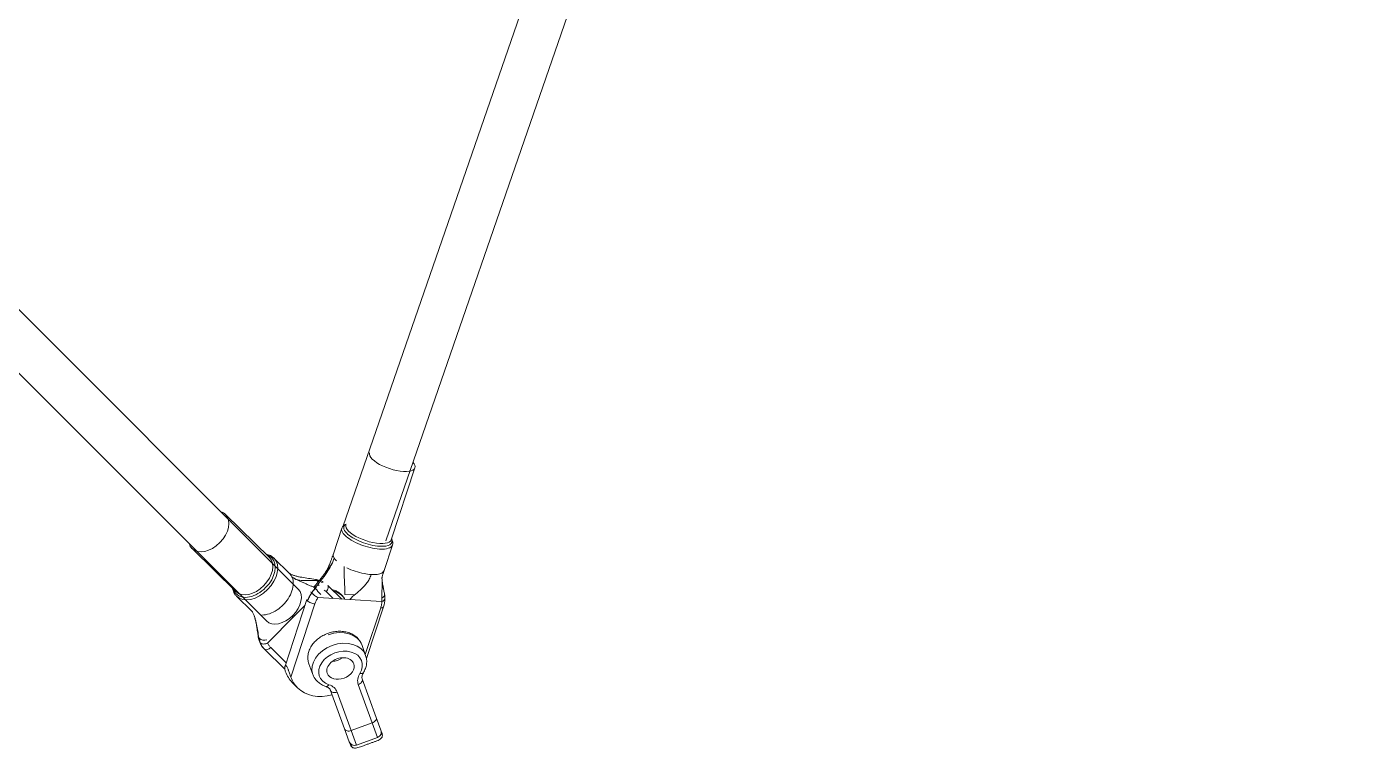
# Model space of a CAD drawing. Header units: millimetres. Extents: x -71377 to 516042, y -145869 to 441446.
# Drawn here: x 214563.3 to 215034.8, y 136242.3 to 136500.1 of the extents above; entities that cross this region are included whole.
import ezdxf

# ---------------------------------------------------------------- set-up
doc = ezdxf.new("R2010")
doc.units = ezdxf.units.MM
doc.header["$LTSCALE"] = 1000
doc.linetypes.add('_점선_M_', pattern=[3, 1.5, -1.5])
for name, color, linetype, lineweight in [('04', 4, 'Continuous', 5), ('09_HID', 9, '_점선_M_', 5), ('조경라인_dwg', 8, 'Continuous', 5)]:
    doc.layers.add(name, color=color, linetype=linetype, lineweight=lineweight)

# ---------------------------------------------------------------- blocks, each defined once
blk = doc.blocks.new('조경라인_dwg_A$C4b4f5580-7862184-지반층 배치도')
at = {"layer": '04'}
for p, q in [((-2328.6, -2463.84), (-2429.89, -2756.63)), ((-2414.81, -2761.96), (-2313.48, -2469.08)), ((-2445.95, -2779.18), (-2641.35, -2583.78)), ((-2652.66, -2595.1), (-2457.27, -2790.49)), ((-2412.83, -2761.6), (-2404.38, -2735.96)), ((-2456.23, -2767.92), (-2471.85, -2752.58)), ((-2430.43, -2757.5), (-2433.43, -2766.58)), ((-2483.76, -2764.72), (-2468.14, -2780.05)), ((-2415.38, -2772.53), (-2412.39, -2763.45)), ((-2449.07, -2773.55), (-2454.6, -2768.12)), ((-2467.91, -2781.68), (-2462.38, -2787.11)), ((-2436.05, -2780.04), (-2433.54, -2782.5)), ((-2430.48, -2782.69), (-2435.41, -2777.85)), ((-2429.41, -2781.01), (-2425.92, -2781.22)), ((-2442.83, -2782.84), (-2450.66, -2806.59)), ((-2440.01, -2784.39), (-2448.59, -2810.45)), ((-2416.58, -2785.81), (-2422.06, -2802.43)), ((-2421.65, -2803.83), (-2415.61, -2785.51)), ((-2458.07, -2800.44), (-2450.69, -2807.69)), ((-2455.74, -2799.94), (-2450.25, -2805.34)), ((-2421.95, -2802.73), (-2423.34, -2798.91)), ((-2442.14, -2805.75), (-2440.75, -2809.57)), ((-2448.05, -2812.4), (-2446.2, -2814.25)), ((-2424.56, -2813.1), (-2419.58, -2826.79)), ((-2427.1, -2829.52), (-2432.08, -2815.84))]:
    blk.add_line(p, q, dxfattribs=at)
at = {"layer": '04', "flags": 128}
for points in [[(-2456.74, -2798.24), (-2447.26, -2788.66), (-2443.5, -2784.87)], [(-2438.84, -2782.18), (-2427.56, -2782.87), (-2416.28, -2783.55)], [(-2416.51, -2829.37), (-2418.16, -2824.83), (-2423.15, -2811.15)], [(-2434.42, -2815.25), (-2429.44, -2828.93), (-2427.79, -2833.48)], [(-2417.71, -2831.94), (-2419.58, -2826.79), (-2427.1, -2829.52), (-2425.22, -2834.67), (-2417.71, -2831.94)]]:
    blk.add_lwpolyline(points, dxfattribs=at)
at = {"layer": '04'}
for centre, start, end in [((-2425.91, -2832.79), 200.0187, 290.026), ((-2418.39, -2830.06), 289.9761, 20.0162)]:
    blk.add_arc(centre, 2, start, end, dxfattribs=at)
for centre, major_axis, ratio, start_param, end_param in [((-2412.46, -2733.3), (-8.07, 2.66), 0.364555, 0, 0.625932), ((-2412.46, -2733.3), (-8.07, 2.66), 0.364555, 0.625932, 3.141593), ((-2412.46, -2733.3), (-8.07, 2.66), 0.364555, 3.141593, 3.707299), ((-2477.8, -2758.65), (5.96, 6.07), 0.656117, 3.141628, 6.277174), ((-2477.8, -2758.65), (5.96, 6.07), 0.656117, 0.000035, 0.338646), ((-2421.41, -2760.47), (-9.02, 2.97), 0.364555, 0, 0.625932), ((-2421.16, -2759.71), (-8.55, 2.82), 0.364555, 5.948244, 6.909118), ((-2420.91, -2758.94), (-8.07, 2.66), 0.364555, 0, 0.625932), ((-2421.41, -2760.47), (-9.02, 2.97), 0.364555, 0.625932, 2.196729), ((-2421.16, -2759.71), (-8.55, 2.82), 0.364555, 0.625932, 2.196729), ((-2420.91, -2758.94), (-8.07, 2.66), 0.364555, 0.625932, 3.141593), ((-2421.16, -2759.71), (-8.55, 2.82), 0.364555, 2.196729, 3.476266), ((-2477.8, -2758.65), (5.96, 6.07), 0.656117, 2.791082, 3.135581), ((-2461.72, -2774.44), (6.31, 6.42), 0.656117, 6.277174, 6.618102), ((-2424.4, -2769.56), (-9.02, 2.97), 0.364555, 0.044769, 0.132004), ((-2424.4, -2769.56), (-9.02, 2.97), 0.364555, 0.132004, 0.401221), ((-2424.4, -2769.56), (-9.02, 2.97), 0.364555, 0.00005, 0.044769), ((-2421.41, -2760.47), (-9.02, 2.97), 0.364555, 2.196729, 3.141593), ((-2462.18, -2773.98), (5.96, 6.07), 0.656117, 3.141628, 6.277174), ((-2461.72, -2774.44), (6.31, 6.42), 0.656117, 4.706378, 6.277174), ((-2461.25, -2774.9), (6.66, 6.78), 0.656117, 4.706378, 6.277174), ((-2424.4, -2769.56), (-9.02, 2.97), 0.364555, 0.401221, 0.575874), ((-2424.4, -2769.56), (-9.02, 2.97), 0.364555, 0.575874, 0.625932), ((-2424.4, -2769.56), (-9.02, 2.97), 0.364555, 1.207096, 1.897841), ((-2455.72, -2780.33), (6.66, 6.78), 0.656117, 6.227116, 6.277174), ((-2455.72, -2780.33), (6.66, 6.78), 0.656117, 6.052463, 6.227116), ((-2455.72, -2780.33), (6.66, 6.78), 0.656117, 5.783246, 6.052463), ((-2455.72, -2780.33), (6.66, 6.78), 0.656117, 5.696011, 5.783246), ((-2440.14, -2777.65), (0.31, 1.98), 0.461384, 5.890309, 6.283233), ((-2439.94, -2777.84), (0.06, 2), 0.645489, 5.38318, 5.80578), ((-2424.4, -2769.56), (-9.02, 2.97), 0.364555, 1.897841, 2.196729), ((-2424.4, -2769.56), (-9.02, 2.97), 0.364555, 2.196729, 2.495617), ((-2424.4, -2769.56), (-9.02, 2.97), 0.364555, 2.495617, 3.141525), ((-2461.72, -2774.44), (6.31, 6.42), 0.656117, 2.806839, 3.135581), ((-2461.72, -2774.44), (6.31, 6.42), 0.656117, 3.135581, 4.706378), ((-2461.25, -2774.9), (6.66, 6.78), 0.656117, 3.141628, 4.706378), ((-2451.61, -2784.84), (5.66, 5.66), 0.656132, 3.141593, 6.283185), ((-2455.72, -2780.33), (6.66, 6.78), 0.656117, 5.005266, 5.696011), ((-2438.84, -2779.74), (-1.56, 1.25), 0.065439, 5.573888, 6.283088), ((-2438.64, -2779.94), (-1.34, 1.48), 0.118666, 0.728676, 2.264287), ((-2439.94, -2777.84), (0.06, 2), 0.645489, 4.671763, 4.870922), ((-2436.97, -2779.11), (1.4, 1.43), 0.656117, 4.706378, 5.491776), ((-2436.97, -2779.11), (1.4, 1.43), 0.656117, 5.491776, 6.103077), ((-2438.3, -2787.05), (9.4, 3.42), 0.7354, 0.130272, 0.793233), ((-2417.18, -2781.24), (1.97, 0.35), 0.683053, 5.126967, 6.283211), ((-2455.72, -2780.33), (6.66, 6.78), 0.656117, 4.40749, 4.706378), ((-2455.72, -2780.33), (6.66, 6.78), 0.656117, 4.706378, 5.005266), ((-2440.93, -2783.46), (-1.9, 0.63), 0.364555, 0, 0.625932), ((-2440.93, -2783.46), (-1.9, 0.63), 0.364555, 0.625932, 1.411331), ((-2440.93, -2783.46), (-1.9, 0.63), 0.364555, 1.411331, 2.196729), ((-2417.51, -2784.88), (-1.9, 0.63), 0.364555, 2.196729, 2.982127), ((-2417.51, -2784.88), (-1.9, 0.63), 0.364555, 2.982127, 3.141593), ((-2455.72, -2780.33), (6.66, 6.78), 0.656117, 3.716745, 4.40749), ((-2438.3, -2787.05), (9.4, 3.42), 0.7354, 2.89483, 2.989246), ((-2432.74, -2802.33), (9.4, 3.42), 0.7354, 0.000046, 1.570796), ((-2458.19, -2795.89), (1.97, 0.34), 0.466077, 3.141589, 3.526155), ((-2457.99, -2796.08), (2, 0.09), 0.650182, 3.610255, 5.145866), ((-2456.67, -2799.02), (1.4, 1.43), 0.656117, 3.141628, 3.92098), ((-2456.67, -2799.02), (1.4, 1.43), 0.656117, 3.92098, 4.706378), ((-2431.35, -2806.15), (9.4, 3.42), 0.7354, 1.570796, 3.141546), ((-2430.89, -2807.42), (7.52, 2.74), 0.7354, 5.535601, 10.172362), ((-2431.35, -2806.15), (9.4, 3.42), 0.7354, 0.000046, 1.570796), ((-2430.89, -2807.42), (4.7, 1.71), 0.7354, 0, 3.141593), ((-2433.2, -2801.06), (4.7, 1.71), 0.7354, 4.313234, 5.111547), ((-2435.68, -2800.02), (12.37, 12.37), 0.754646, 2.803396, 3.141576), ((-2430.89, -2807.42), (4.7, 1.71), 0.7354, 3.141593, 6.283185), ((-2417.98, -2810.71), (6.58, 2.39), 0.7354, 2.394008, 3.141593), ((-2424.47, -2807.9), (-1.7, 1.05), 0.496931, 2.130448, 3.141705), ((-2433.82, -2801.88), (12.37, 12.37), 0.754646, 2.803396, 3.141576), ((-2433.82, -2801.88), (12.37, 12.37), 0.754646, 3.141576, 4.063601), ((-2435.49, -2811.92), (0.63, 1.9), 0.496931, 3.14148, 4.152737), ((-2438.66, -2818.23), (6.58, 2.39), 0.7354, 0, 0.747584), ((-2425.02, -2811.83), (1.88, 0.68), 0.677633, 4.712389, 5.497787), ((-2425.02, -2811.83), (1.88, 0.68), 0.677633, 5.497787, 6.283185), ((-2432.54, -2814.57), (1.88, 0.68), 0.677633, 3.141593, 3.926991), ((-2432.54, -2814.57), (1.88, 0.68), 0.677633, 3.926991, 4.712389), ((-2420.04, -2825.51), (1.88, 0.68), 0.677633, 4.712389, 5.497787), ((-2420.04, -2825.51), (1.88, 0.68), 0.677633, 5.497787, 6.283185), ((-2427.56, -2828.25), (1.88, 0.68), 0.677633, 3.141593, 3.926991), ((-2427.56, -2828.25), (1.88, 0.68), 0.677633, 3.926991, 4.712389)]:
    blk.add_ellipse(centre, major_axis=major_axis, ratio=ratio, start_param=start_param, end_param=end_param, dxfattribs=at)
for points, knots in [([(-2428.88, -2755.96), (-2429.29, -2756.14), (-2429.65, -2756.37), (-2430.03, -2756.78), (-2430.24, -2757.04), (-2430.38, -2757.33), (-2430.43, -2757.5)], [0, 0, 0, 0, 0.5625, 0.5625, 0.75, 1, 1, 1, 1]), ([(-2412.39, -2763.45), (-2412.27, -2763.09), (-2412.24, -2762.52), (-2412.43, -2761.89), (-2412.59, -2761.54), (-2412.68, -2761.37), (-2412.73, -2761.28)], [0, 0, 0, 0, 0.5, 0.75, 0.875, 1, 1, 1, 1]), ([(-2454.6, -2768.12), (-2454.97, -2767.76), (-2455.39, -2767.46), (-2456.35, -2767), (-2456.86, -2766.84), (-2457.41, -2766.76)], [0, 0, 0, 0, 0.5, 0.5, 1, 1, 1, 1]), ([(-2433.43, -2766.58), (-2433.49, -2766.78), (-2433.58, -2767.03), (-2433.73, -2767.47), (-2433.77, -2767.59), (-2433.87, -2767.86), (-2433.98, -2768.18), (-2434.15, -2768.66), (-2434.27, -2768.97), (-2434.49, -2769.58), (-2434.67, -2770.05), (-2435.05, -2770.99), (-2435.39, -2771.76), (-2435.79, -2772.49), (-2436.13, -2773.04), (-2436.31, -2773.3), (-2436.47, -2773.53)], [0, 0, 0, 0, 0.140625, 0.140625, 0.1875, 0.1875, 0.25, 0.3125, 0.375, 0.375, 0.5625, 0.5625, 0.75, 0.875, 0.875, 1, 1, 1, 1]), ([(-2439.97, -2778.73), (-2439.6, -2778.27), (-2438.86, -2777.35), (-2437.42, -2775.54), (-2436.43, -2774.17), (-2435.21, -2772.39), (-2434.1, -2770.65), (-2433.38, -2768.97), (-2433.13, -2768.1)], [0, 0, 0, 0, 0.125, 0.25, 0.5, 0.5, 0.75, 1, 1, 1, 1]), ([(-2433.13, -2768.1), (-2433.26, -2768.56), (-2433.59, -2769.44), (-2434.3, -2770.72), (-2434.92, -2771.56), (-2435.6, -2772.42), (-2435.97, -2772.86), (-2436.33, -2773.34)], [0, 0, 0, 0, 0.25, 0.5, 0.75, 0.75, 1, 1, 1, 1]), ([(-2448.97, -2773.63), (-2448.82, -2773.72), (-2448.66, -2773.82), (-2448.34, -2773.98), (-2448.01, -2774.11), (-2447.51, -2774.27), (-2446.99, -2774.43), (-2446.46, -2774.59), (-2445.7, -2774.76), (-2444.31, -2775.02), (-2442.27, -2775.33), (-2440.64, -2775.56), (-2439.83, -2775.67)], [0, 0, 0, 0, 0.0625, 0.0625, 0.125, 0.1875, 0.25, 0.3125, 0.375, 0.5, 0.75, 1, 1, 1, 1]), ([(-2448.23, -2774.73), (-2447.83, -2775.09), (-2447.12, -2775.54), (-2445.89, -2776.08), (-2445.01, -2776.43), (-2444.24, -2776.76), (-2443.46, -2777.11), (-2442.87, -2777.41), (-2442.11, -2777.76), (-2441.37, -2778.07), (-2440.67, -2778.29), (-2440.31, -2778.38)], [0, 0, 0, 0, 0.25, 0.375, 0.5, 0.5625, 0.625, 0.75, 0.75, 0.875, 1, 1, 1, 1]), ([(-2439.29, -2776.09), (-2439.74, -2776.07), (-2440.65, -2776.07), (-2442.4, -2776.11), (-2444.02, -2776.16), (-2445.53, -2775.99), (-2446.91, -2775.63), (-2447.76, -2775.15), (-2448.23, -2774.73)], [0, 0, 0, 0, 0.125, 0.25, 0.5, 0.625, 0.75, 1, 1, 1, 1]), ([(-2436.48, -2773.54), (-2436.8, -2773.96), (-2437.27, -2774.59), (-2437.76, -2775.22), (-2438.09, -2775.63), (-2438.35, -2775.96), (-2438.62, -2776.3), (-2438.79, -2776.51), (-2438.98, -2776.74), (-2439.16, -2776.97), (-2439.49, -2777.37), (-2439.7, -2777.62), (-2440.07, -2778.08), (-2440.24, -2778.29), (-2440.4, -2778.49)], [0, 0, 0, 0, 0.25, 0.375, 0.375, 0.5, 0.578125, 0.578125, 0.625, 0.71875, 0.71875, 0.875, 0.875, 1, 1, 1, 1]), ([(-2420, -2773.96), (-2420.19, -2774.54), (-2420.52, -2775.34), (-2421.06, -2776.3), (-2421.63, -2777.16), (-2422.41, -2778.1), (-2424.43, -2780.07), (-2426.3, -2781.39), (-2427.56, -2782.87)], [0, 0, 0, 0, 0.125, 0.1875, 0.25, 0.375, 0.5, 1, 1, 1, 1]), ([(-2416.13, -2775.31), (-2416.11, -2775.6), (-2416.07, -2776.2), (-2416.04, -2777.17), (-2416.07, -2778.31), (-2416.11, -2779.07), (-2416.15, -2779.94), (-2416.18, -2780.91), (-2416.17, -2781.82), (-2416.16, -2782.33)], [0, 0, 0, 0, 0.125, 0.25, 0.375, 0.5625, 0.5625, 0.75, 1, 1, 1, 1]), ([(-2416.13, -2775.31), (-2416.13, -2775.31), (-2416.13, -2775.3), (-2416.13, -2775.25), (-2416.11, -2775.13), (-2416.09, -2774.99), (-2416.05, -2774.79), (-2415.98, -2774.52), (-2415.87, -2774.13), (-2415.76, -2773.73), (-2415.63, -2773.3), (-2415.47, -2772.79), (-2415.38, -2772.53)], [0, 0, 0, 0, 0.125, 0.25, 0.375, 0.46875, 0.46875, 0.625, 0.75, 0.75, 0.875, 1, 1, 1, 1]), ([(-2415.21, -2780.89), (-2415.3, -2780.41), (-2415.43, -2779.74), (-2415.6, -2778.93), (-2415.67, -2778.58), (-2415.74, -2778.23), (-2415.78, -2778.01), (-2415.88, -2777.44), (-2416, -2776.65), (-2416.1, -2775.8), (-2416.13, -2775.31)], [0, 0, 0, 0, 0.25, 0.375, 0.4375, 0.4375, 0.5625, 0.5625, 0.75, 1, 1, 1, 1]), ([(-2469.32, -2778.89), (-2469.2, -2779.57), (-2468.97, -2780.2), (-2468.43, -2781.1), (-2468.18, -2781.41), (-2467.91, -2781.68)], [0, 0, 0, 0, 0.625, 0.625, 1, 1, 1, 1]), ([(-2442.61, -2783.36), (-2442.34, -2782.55), (-2441.97, -2781.76), (-2441.05, -2780.23), (-2440.49, -2779.5), (-2439.87, -2778.83)], [0, 0, 0, 0, 0.5, 0.5, 1, 1, 1, 1]), ([(-2442.61, -2783.36), (-2442.44, -2782.86), (-2442.24, -2782.36), (-2441.75, -2781.37), (-2441.47, -2780.89), (-2441.15, -2780.43)], [0, 0, 0, 0, 0.5, 0.5, 1, 1, 1, 1]), ([(-2442.61, -2783.36), (-2442.44, -2782.86), (-2442.23, -2782.36), (-2441.74, -2781.38), (-2441.46, -2780.9), (-2441.15, -2780.43)], [0, 0, 0, 0, 0.5, 0.5, 1, 1, 1, 1]), ([(-2441.15, -2780.43), (-2441.18, -2780.41), (-2441.23, -2780.36), (-2441.33, -2780.28), (-2441.45, -2780.15), (-2441.48, -2780.09), (-2441.47, -2780.07)], [0, 0, 0, 0, 0.125, 0.25, 0.5, 1, 1, 1, 1]), ([(-2441.15, -2780.43), (-2441.12, -2780.47), (-2441.06, -2780.54), (-2440.92, -2780.69), (-2440.64, -2780.96), (-2440.35, -2781.21), (-2439.93, -2781.53), (-2439.72, -2781.68), (-2439.3, -2781.95), (-2439.1, -2782.07), (-2438.92, -2782.16)], [0, 0, 0, 0, 0.0625, 0.125, 0.25, 0.5, 0.5, 0.75, 0.75, 1, 1, 1, 1]), ([(-2429.3, -2782.76), (-2429.53, -2782.34), (-2429.81, -2781.94), (-2430.45, -2781.21), (-2431.18, -2780.54), (-2432.47, -2779.76), (-2433.45, -2779.4), (-2433.95, -2779.25)], [0, 0, 0, 0, 0.25, 0.25, 0.5, 0.75, 1, 1, 1, 1]), ([(-2415.12, -2782.59), (-2415.13, -2782.79), (-2415.29, -2783.08), (-2415.74, -2783.39), (-2416.03, -2783.5), (-2416.19, -2783.54)], [0, 0, 0, 0, 0.5, 0.75, 1, 1, 1, 1]), ([(-2459.96, -2796.54), (-2460.1, -2795.71), (-2460.28, -2794.43), (-2460.57, -2792.75), (-2460.81, -2791.52), (-2461.09, -2790.34), (-2461.5, -2788.87), (-2461.88, -2787.91), (-2462.19, -2787.35)], [0, 0, 0, 0, 0.25, 0.375, 0.5, 0.625, 0.75, 1, 1, 1, 1]), ([(-2462.19, -2787.35), (-2462.04, -2787.63), (-2461.76, -2788.23), (-2461.49, -2789.08), (-2461.25, -2789.97), (-2460.99, -2791.1), (-2460.81, -2792.09), (-2460.68, -2792.87), (-2460.62, -2793.26), (-2460.56, -2793.66), (-2460.51, -2793.97), (-2460.5, -2794.06), (-2460.45, -2794.36), (-2460.42, -2794.55), (-2460.35, -2795.04), (-2460.3, -2795.33), (-2460.22, -2795.83), (-2460.19, -2796.03), (-2460.16, -2796.22)], [0, 0, 0, 0, 0.125, 0.25, 0.3125, 0.4375, 0.625, 0.625, 0.6875, 0.75, 0.75, 0.78125, 0.78125, 0.84375, 0.84375, 0.9375, 0.9375, 1, 1, 1, 1]), ([(-2423.34, -2798.91), (-2423.62, -2798.15), (-2424.04, -2797.45), (-2425.13, -2796.22), (-2426.23, -2795.35), (-2428.1, -2794.56), (-2429.85, -2794.19), (-2431.71, -2794.12), (-2433.59, -2794.35), (-2435.45, -2794.88), (-2437.2, -2795.67), (-2438.8, -2796.7), (-2440.17, -2797.94), (-2441.28, -2799.36), (-2441.81, -2800.39), (-2442.22, -2801.45), (-2442.51, -2802.53), (-2442.54, -2803.63), (-2442.44, -2804.71), (-2442.32, -2805.24), (-2442.14, -2805.75)], [0, 0, 0, 0, 0.09375, 0.09375, 0.1875, 0.25, 0.3125, 0.375, 0.4375, 0.5, 0.5625, 0.625, 0.6875, 0.75, 0.8125, 0.8125, 0.875, 0.9375, 0.9375, 1, 1, 1, 1]), ([(-2458.08, -2800.44), (-2458.57, -2799.96), (-2458.97, -2799.39), (-2459.57, -2798.11), (-2459.77, -2797.4), (-2459.85, -2796.65)], [0, 0, 0, 0, 0.5, 0.5, 1, 1, 1, 1]), ([(-2459.65, -2798), (-2459.48, -2798.45), (-2459.27, -2798.88), (-2458.75, -2799.69), (-2458.45, -2800.06), (-2458.11, -2800.4)], [0, 0, 0, 0, 0.5, 0.5, 1, 1, 1, 1]), ([(-2459.47, -2798.26), (-2459.44, -2798.29), (-2459.37, -2798.36), (-2459.21, -2798.47), (-2458.88, -2798.63), (-2458.54, -2798.7), (-2458.05, -2798.7), (-2457.79, -2798.67), (-2457.29, -2798.53), (-2457.04, -2798.43), (-2456.82, -2798.3)], [0, 0, 0, 0, 0.0625, 0.125, 0.25, 0.5, 0.5, 0.75, 0.75, 1, 1, 1, 1]), ([(-2422.76, -2808.95), (-2422.47, -2808.46), (-2421.97, -2807.45), (-2421.63, -2806.13), (-2421.55, -2805.06), (-2421.6, -2804), (-2421.77, -2803.23), (-2421.95, -2802.73)], [0, 0, 0, 0, 0.25, 0.5, 0.625, 0.75, 1, 1, 1, 1]), ([(-2450.45, -2808.6), (-2450.59, -2808.22), (-2450.73, -2807.64), (-2450.74, -2807.06), (-2450.71, -2806.77), (-2450.68, -2806.65), (-2450.66, -2806.59)], [0, 0, 0, 0, 0.5, 0.75, 0.875, 1, 1, 1, 1]), ([(-2450.66, -2806.59), (-2450.61, -2806.45), (-2450.49, -2806.25), (-2450.29, -2806.32), (-2450.2, -2806.41)], [0, 0, 0, 0, 0.625, 1, 1, 1, 1]), ([(-2449.4, -2808.15), (-2449.43, -2808.07), (-2449.49, -2807.91), (-2449.6, -2807.6), (-2449.76, -2807.18), (-2449.97, -2806.72), (-2450.12, -2806.49), (-2450.2, -2806.41)], [0, 0, 0, 0, 0.125, 0.25, 0.5, 0.75, 1, 1, 1, 1]), ([(-2440.75, -2809.57), (-2440.61, -2809.94), (-2440.44, -2810.3), (-2439.9, -2811.21), (-2439.48, -2811.72), (-2438.58, -2812.54), (-2437.69, -2813.18), (-2436.67, -2813.63), (-2436.13, -2813.81)], [0, 0, 0, 0, 0.1875, 0.1875, 0.5, 0.5, 0.75, 1, 1, 1, 1]), ([(-2423.15, -2811.15), (-2423.19, -2811.02), (-2423.26, -2810.73), (-2423.26, -2810.39), (-2423.21, -2810.01), (-2423.11, -2809.61), (-2422.9, -2809.17), (-2422.76, -2808.95)], [0, 0, 0, 0, 0.25, 0.5, 0.5, 0.75, 1, 1, 1, 1]), ([(-2436.13, -2813.81), (-2436.04, -2813.84), (-2435.95, -2813.87), (-2435.79, -2813.94), (-2435.7, -2813.98), (-2435.44, -2814.11), (-2435.21, -2814.25), (-2434.96, -2814.47), (-2434.88, -2814.55), (-2434.76, -2814.67), (-2434.62, -2814.85), (-2434.52, -2815.02), (-2434.46, -2815.15), (-2434.44, -2815.2), (-2434.42, -2815.25)], [0, 0, 0, 0, 0.125, 0.125, 0.25, 0.25, 0.5, 0.5625, 0.625, 0.625, 0.75, 0.90625, 0.90625, 1, 1, 1, 1]), ([(-2427.79, -2833.48), (-2427.72, -2833.68), (-2427.64, -2833.89), (-2427.49, -2834.29), (-2427.43, -2834.47), (-2427.38, -2834.59)], [0, 0, 0, 0, 0.5, 0.5, 1, 1, 1, 1]), ([(-2427.38, -2834.59), (-2427.29, -2834.84), (-2427.17, -2835.05), (-2426.88, -2835.4), (-2426.71, -2835.53), (-2426.12, -2835.79), (-2425.65, -2835.81), (-2424.83, -2835.65), (-2424.54, -2835.57), (-2423.93, -2835.38), (-2423.28, -2835.15), (-2422.57, -2834.87), (-2421.84, -2834.59), (-2421.47, -2834.45), (-2420.72, -2834.18), (-2420.16, -2833.98), (-2419.43, -2833.73), (-2418.73, -2833.49), (-2418.24, -2833.31), (-2417.65, -2833.07), (-2417.11, -2832.81), (-2416.68, -2832.52), (-2416.34, -2832.2), (-2416.07, -2831.85), (-2415.97, -2831.43), (-2415.97, -2830.98), (-2416.02, -2830.74), (-2416.11, -2830.48)], [0, 0, 0, 0, 0.0625, 0.0625, 0.125, 0.125, 0.25, 0.25, 0.3125, 0.3125, 0.375, 0.4375, 0.4375, 0.5, 0.5, 0.5625, 0.59375, 0.625, 0.6875, 0.6875, 0.75, 0.8125, 0.8125, 0.875, 0.9375, 0.9375, 1, 1, 1, 1]), ([(-2416.59, -2830.93), (-2416.46, -2830.92), (-2416.34, -2830.89), (-2416.16, -2830.8), (-2416.07, -2830.69), (-2416.09, -2830.54), (-2416.11, -2830.48)], [0, 0, 0, 0, 0.375, 0.375, 0.75, 1, 1, 1, 1]), ([(-2416.11, -2830.48), (-2416.15, -2830.36), (-2416.22, -2830.19), (-2416.36, -2829.79), (-2416.44, -2829.58), (-2416.51, -2829.38)], [0, 0, 0, 0, 0.5, 0.5, 1, 1, 1, 1]), ([(-2427.38, -2834.59), (-2427.35, -2834.68), (-2427.24, -2834.81), (-2426.98, -2834.77), (-2426.8, -2834.67), (-2426.73, -2834.62)], [0, 0, 0, 0, 0.375, 0.75, 1, 1, 1, 1])]:
    blk.add_open_spline(points, degree=3, knots=knots, dxfattribs=at)
for points in [[(-2429.63, -2771.05), (-2429.67, -2774.32), (-2429.29, -2777.78), (-2429.41, -2781.01)], [(-2449.07, -2773.55), (-2449.03, -2773.59), (-2448.94, -2773.66), (-2448.86, -2773.71), (-2448.84, -2773.72)], [(-2448.84, -2773.72), (-2448.81, -2773.74), (-2448.79, -2773.75), (-2448.76, -2773.76)], [(-2439.83, -2775.67), (-2439.34, -2775.75), (-2438.86, -2775.86), (-2438.4, -2776.02)], [(-2438.46, -2776.1), (-2438.8, -2776), (-2439.15, -2775.93), (-2439.5, -2775.88)], [(-2438.48, -2776.13), (-2438.78, -2776.06), (-2439.08, -2776.01), (-2439.4, -2775.98)], [(-2439.4, -2775.98), (-2439.36, -2776.02), (-2439.33, -2776.05), (-2439.29, -2776.09)], [(-2438.51, -2776.17), (-2438.77, -2776.12), (-2439.03, -2776.1), (-2439.29, -2776.09)], [(-2437.63, -2776.5), (-2437.54, -2776.63), (-2437.47, -2776.77), (-2437.42, -2776.93)], [(-2437.06, -2776.64), (-2437.22, -2776.56), (-2437.38, -2776.49), (-2437.55, -2776.42)], [(-2437.06, -2776.64), (-2437.21, -2776.56), (-2437.38, -2776.49), (-2437.54, -2776.42)], [(-2437.06, -2776.64), (-2437.21, -2776.56), (-2437.38, -2776.48), (-2437.54, -2776.42)], [(-2437.5, -2776.37), (-2437.34, -2776.45), (-2437.18, -2776.52), (-2437.02, -2776.61)], [(-2436.33, -2773.34), (-2436.38, -2773.41), (-2436.43, -2773.47), (-2436.48, -2773.54)], [(-2416.15, -2775.01), (-2416.14, -2775.11), (-2416.13, -2775.21), (-2416.13, -2775.31)], [(-2441.15, -2780.43), (-2440.98, -2780.13), (-2440.61, -2779.55), (-2440.19, -2779), (-2439.97, -2778.73)], [(-2441.15, -2780.43), (-2440.94, -2780.17), (-2440.5, -2779.66), (-2440.01, -2779.17), (-2439.76, -2778.94)], [(-2439.87, -2778.83), (-2439.9, -2778.8), (-2439.94, -2778.76), (-2439.97, -2778.73)], [(-2439.61, -2778.56), (-2439.54, -2778.58), (-2439.46, -2778.59), (-2439.39, -2778.61)], [(-2436.66, -2779.54), (-2436.44, -2779.69), (-2436.23, -2779.86), (-2436.05, -2780.04)], [(-2415.12, -2782.59), (-2415.1, -2782.3), (-2415.09, -2781.72), (-2415.16, -2781.16), (-2415.21, -2780.89)], [(-2438.93, -2782.17), (-2439.16, -2782.53), (-2439.57, -2783.25), (-2439.88, -2784.01), (-2440.01, -2784.39)], [(-2438.84, -2782.18), (-2438.87, -2782.18), (-2438.89, -2782.17), (-2438.92, -2782.16)], [(-2416.19, -2783.56), (-2416.19, -2783.92), (-2416.26, -2784.67), (-2416.46, -2785.43), (-2416.58, -2785.81)], [(-2416.16, -2782.33), (-2416.16, -2782.72), (-2416.2, -2783.13), (-2416.28, -2783.55)], [(-2416.28, -2783.55), (-2416.25, -2783.55), (-2416.22, -2783.55), (-2416.19, -2783.54)], [(-2415.61, -2785.51), (-2415.29, -2784.53), (-2415.12, -2783.52), (-2415.12, -2782.54)], [(-2462.37, -2787.11), (-2462.33, -2787.15), (-2462.25, -2787.24), (-2462.21, -2787.32), (-2462.19, -2787.34)], [(-2448.07, -2788.71), (-2448.05, -2788.94), (-2448.03, -2789.17), (-2447.99, -2789.39)], [(-2447.64, -2788.28), (-2447.53, -2788.39), (-2447.4, -2788.52), (-2447.26, -2788.66)], [(-2460.16, -2796.22), (-2460.05, -2796.84), (-2459.88, -2797.45), (-2459.64, -2798.02)], [(-2459.85, -2796.65), (-2459.89, -2796.62), (-2459.92, -2796.58), (-2459.96, -2796.54)], [(-2459.48, -2798.26), (-2459.7, -2797.72), (-2459.86, -2797.14), (-2459.96, -2796.54)], [(-2459.47, -2798.26), (-2459.54, -2798.03), (-2459.67, -2797.54), (-2459.73, -2797.02), (-2459.75, -2796.75)], [(-2459.48, -2798.26), (-2459.51, -2798.22), (-2459.58, -2798.15), (-2459.62, -2798.06), (-2459.64, -2798.02)], [(-2458.11, -2800.4), (-2458.41, -2800.1), (-2458.94, -2799.44), (-2459.32, -2798.67), (-2459.48, -2798.26)], [(-2458.11, -2800.4), (-2458.41, -2800.1), (-2458.94, -2799.44), (-2459.32, -2798.67), (-2459.47, -2798.26)], [(-2458.08, -2800.44), (-2458.09, -2800.43), (-2458.1, -2800.41), (-2458.11, -2800.4)], [(-2458.08, -2800.44), (-2458.09, -2800.43), (-2458.1, -2800.41), (-2458.11, -2800.4)], [(-2458.07, -2800.44), (-2458.09, -2800.43), (-2458.1, -2800.42), (-2458.11, -2800.4)], [(-2456.74, -2798.24), (-2456.77, -2798.27), (-2456.79, -2798.29), (-2456.82, -2798.3)], [(-2456.82, -2798.32), (-2456.69, -2798.63), (-2456.39, -2799.21), (-2455.97, -2799.72), (-2455.74, -2799.94)], [(-2448.59, -2810.45), (-2448.71, -2810.14), (-2448.97, -2809.4), (-2449.26, -2808.56), (-2449.4, -2808.15)]]:
    blk.add_open_spline(points, degree=3, dxfattribs=at)
blk = doc.blocks.new('조경라인_dwg-6847807-지반층 배치도')
at = {"layer": '09_HID'}
for centre, radius, start, end in [((221340.65, 140134.99), 8759.19, 158.554079, 234.700412), ((216693.93, 131441.29), 9099.14, 51.932293, 151.84447)]:
    blk.add_arc(centre, radius, start, end, dxfattribs=at)
blk.add_blockref('조경라인_dwg_A$C4b4f5580-7862184-지반층 배치도', (217106.05, 139078.91))

msp = doc.modelspace()

# ---------------------------------------------------------------- block references
at = {"layer": '조경라인_dwg', "rotation": 8.537736462515947e-07}
msp.add_blockref('조경라인_dwg-6847807-지반층 배치도', (0, 0), dxfattribs=at)

doc.saveas('drawing.dxf')
